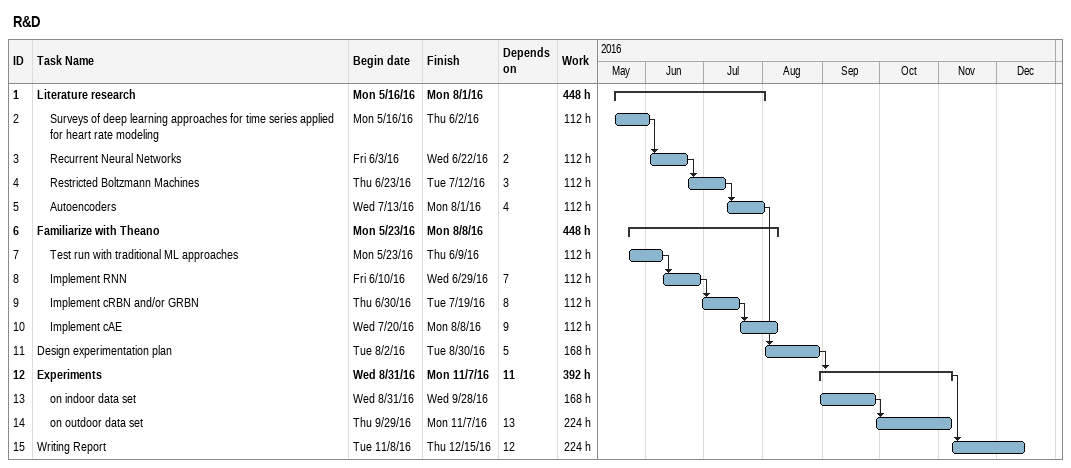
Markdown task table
R&D

| ID | Level | Task | Start | Finish | Predecessors | Work (h) |
|---|---|---|---|---|---|---|
| 1 | 1 | **Literature research** | 2016-05-16 | 2016-08-01 |  | 448 |
| 2 | 2 | Surveys of deep learning approaches for time series applied for heart rate modeling | 2016-05-16 | 2016-06-02 |  | 112 |
| 3 | 2 | Recurrent Neural Networks | 2016-06-03 | 2016-06-22 | 2 | 112 |
| 4 | 2 | Restricted Boltzmann Machines | 2016-06-23 | 2016-07-12 | 3 | 112 |
| 5 | 2 | Autoencoders | 2016-07-13 | 2016-08-01 | 4 | 112 |
| 6 | 1 | **Familiarize with Theano** | 2016-05-23 | 2016-08-08 |  | 448 |
| 7 | 2 | Test run with traditional ML approaches | 2016-05-23 | 2016-06-09 |  | 112 |
| 8 | 2 | Implement RNN | 2016-06-10 | 2016-06-29 | 7 | 112 |
| 9 | 2 | Implement cRBN and/or GRBN | 2016-06-30 | 2016-07-19 | 8 | 112 |
| 10 | 2 | Implement cAE | 2016-07-20 | 2016-08-08 | 9 | 112 |
| 11 | 1 | Design experimentation plan | 2016-08-02 | 2016-08-30 | 5 | 168 |
| 12 | 1 | **Experiments** | 2016-08-31 | 2016-11-07 | 11 | 392 |
| 13 | 2 | on indoor data set | 2016-08-31 | 2016-09-28 |  | 168 |
| 14 | 2 | on outdoor data set | 2016-09-29 | 2016-11-07 | 13 | 224 |
| 15 | 1 | Writing Report | 2016-11-08 | 2016-12-15 | 12 | 224 |
